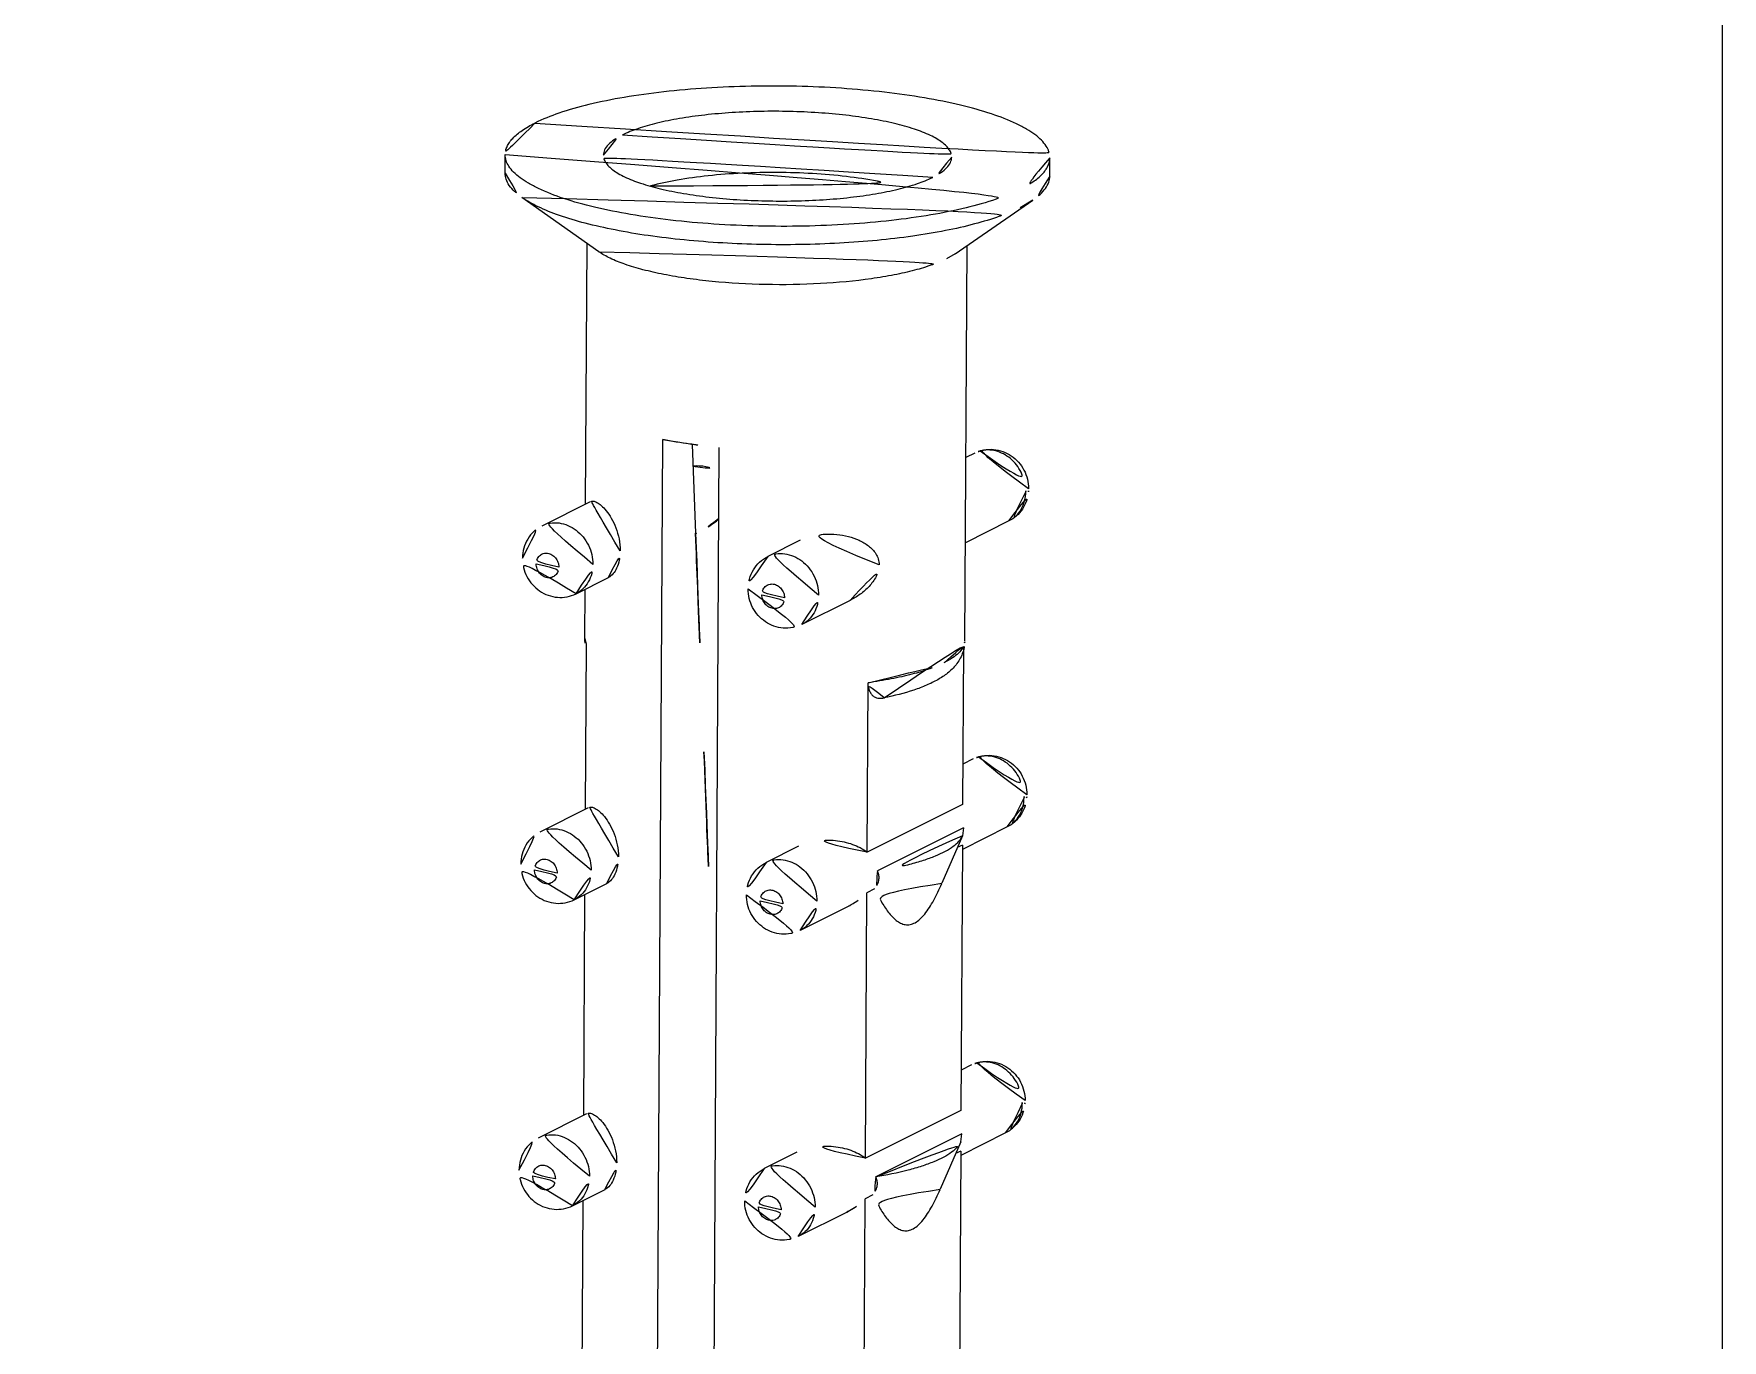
# Model space of a CAD drawing. Extents: x 16296675204 to 16296683393, y -37409618576 to -37409617244.
# Drawn here: x 16296676148.65 to 16296676175.31, y -37409618155.02 to -37409618134.39 of the extents above; entities that cross this region are included whole.
import ezdxf

# ---------------------------------------------------------------- set-up
doc = ezdxf.new("R2010")
doc.units = 0
doc.header["$LTSCALE"] = 10
doc.header["$MEASUREMENT"] = 0
doc.layers.get('0').update_dxf_attribs({"linetype": 'CONTINUOUS'})
doc.layers.add('02___PRT_ALL_AXES', color=7, linetype='CONTINUOUS')

msp = doc.modelspace()

# ---------------------------------------------------------------- linework, layer by layer
at = {"color": 7, "linetype": 'Continuous'}
for p, q in [((16296676158.42058, -37409618170.073677), (16296676158.58511, -37409618140.796539)), ((16296676159.049709, -37409618140.871162), (16296676159.10276, -37409618142.275543)), ((16296676159.311411, -37409618170.195374), (16296676159.47595, -37409618140.918243)), ((16296676157.35322, -37409618143.937149), (16296676157.372721, -37409618144.026352)), ((16296676163.353121, -37409618143.971603), (16296676163.35313, -37409618143.970871)), ((16296676163.330441, -37409618146.926903), (16296676161.97459, -37409618147.604637)), ((16296676163.315729, -37409618147.050346), (16296676162.99054, -37409618147.801727)), ((16296676163.330441, -37409618146.926903), (16296676163.315701, -37409618147.050522)), ((16296676163.314989, -37409618147.197487), (16296676163.23468, -37409618147.237633)), ((16296676161.92864, -37409618147.890457), (16296676161.80826, -37409618147.950638)), ((16296676163.303289, -37409618151.75811), (16296676161.947439, -37409618152.435837)), ((16296676163.28858, -37409618151.881569), (16296676162.96339, -37409618152.632942)), ((16296676163.288549, -37409618151.881737), (16296676163.303289, -37409618151.75811)), ((16296676163.28784, -37409618152.028702), (16296676163.207529, -37409618152.068848)), ((16296676161.901489, -37409618152.72168), (16296676161.781111, -37409618152.781853))]:
    msp.add_line(p, q, dxfattribs=at)
msp.add_lwpolyline([(16296676175.311331, -37409618176.88224), (16296676121.994961, -37409618176.88224), (16296676121.994961, -37409618094.542526), (16296676175.311331, -37409618094.542526)], close=True)
for centre, radius, start, end in [((16296676163.712481, -37409618141.408028), 0.447859, 105.0907784, 116.5407124), ((16296676163.68259, -37409618141.61364), 0.632541, 359.6900716, 3.3253834), ((16296676163.75432, -37409618141.567207), 0.604471, 354.7316924, 359.6765207), ((16296676163.15169, -37409618143.969673), 0.201441, 350.7530369, 359.4483311), ((16296678135.52104, -37409618069.45179), 1977.757652, 182.210250721, 182.346745411), ((16296676163.685329, -37409618146.239227), 0.447859, 105.0907784, 116.5407124), ((16296676163.655439, -37409618146.444847), 0.632541, 359.6900716, 3.3253834), ((16296676163.727171, -37409618146.398422), 0.604471, 354.7316924, 359.6765207), ((16296676163.658171, -37409618151.07045), 0.447859, 105.0907784, 116.5407124), ((16296676163.62829, -37409618151.276047), 0.632541, 359.6900716, 3.3253834), ((16296676163.70002, -37409618151.229637), 0.604471, 354.7316924, 359.6765207)]:
    msp.add_arc(centre, radius, start, end, dxfattribs=at)
for points, knots in [([(16296676157.94628, -37409618135.986038), (16296676158.02416, -37409618135.947113), (16296676158.20364, -37409618135.876404), (16296676158.505671, -37409618135.791924), (16296676158.859631, -37409618135.721291), (16296676159.25584, -37409618135.66658), (16296676159.68355, -37409618135.629448), (16296676160.13096, -37409618135.611), (16296676160.585711, -37409618135.611778), (16296676161.035219, -37409618135.631767), (16296676161.467051, -37409618135.670387), (16296676161.869301, -37409618135.726486), (16296676162.230989, -37409618135.798424), (16296676162.542259, -37409618135.884064), (16296676162.76433, -37409618135.96875), (16296676162.908381, -37409618136.043831), (16296676162.993019, -37409618136.098869), (16296676163.060011, -37409618136.155617), (16296676163.108971, -37409618136.214043), (16296676163.139259, -37409618136.274269), (16296676163.14613, -37409618136.316254), (16296676163.146021, -37409618136.336197)], [0, 0, 0, 0, 0.047875552, 0.105682441, 0.172286466, 0.246166262, 0.32549361, 0.408250515, 0.492298473, 0.575455552, 0.655569983, 0.730594545, 0.798663888, 0.858182694, 0.907945264, 0.92896365, 0.947396828, 0.963346738, 0.977068785, 0.989033275, 1, 1, 1, 1]), ([(16296676157.64613, -37409618136.305199), (16296676157.646299, -37409618136.276802), (16296676157.66218, -37409618136.214897), (16296676157.72488, -37409618136.131691), (16296676157.822149, -37409618136.053337), (16296676157.901581, -37409618136.008377), (16296676157.94628, -37409618135.986038)], [0, 0, 0, 0, 0.186145526, 0.403764732, 0.672393075, 1, 1, 1, 1]), ([(16296676162.845869, -37409618136.655357), (16296676162.767981, -37409618136.69429), (16296676162.588511, -37409618136.765007), (16296676162.28648, -37409618136.849472), (16296676161.93252, -37409618136.920113), (16296676161.53631, -37409618136.974823), (16296676161.108601, -37409618137.011948), (16296676160.66119, -37409618137.030403), (16296676160.20644, -37409618137.029617), (16296676159.756929, -37409618137.009628), (16296676159.3251, -37409618136.971024), (16296676158.92285, -37409618136.914902), (16296676158.561159, -37409618136.842987), (16296676158.249889, -37409618136.757347), (16296676158.027821, -37409618136.672653), (16296676157.88377, -37409618136.597572), (16296676157.799129, -37409618136.542526), (16296676157.73214, -37409618136.485786), (16296676157.68318, -37409618136.427368), (16296676157.652889, -37409618136.367126), (16296676157.646021, -37409618136.325142), (16296676157.64613, -37409618136.305199)], [0, 0, 0, 0, 0.047875552, 0.105682441, 0.172286466, 0.246166262, 0.32549361, 0.408250515, 0.492298473, 0.575455552, 0.655569983, 0.730594545, 0.798663888, 0.858182694, 0.907945264, 0.92896365, 0.947396828, 0.963346738, 0.977068785, 0.989033275, 1, 1, 1, 1]), ([(16296676163.146021, -37409618136.336197), (16296676163.145849, -37409618136.364594), (16296676163.129971, -37409618136.426498), (16296676163.067261, -37409618136.509712), (16296676162.969999, -37409618136.588058), (16296676162.89057, -37409618136.633018), (16296676162.845869, -37409618136.655357)], [0, 0, 0, 0, 0.186145526, 0.403764732, 0.672393075, 1, 1, 1, 1]), ([(16296676158.388371, -37409618136.790894), (16296676158.527929, -37409618136.753441), (16296676158.830851, -37409618136.689636), (16296676159.31444, -37409618136.624237), (16296676159.84234, -37409618136.585037), (16296676160.39278, -37409618136.573792), (16296676160.94314, -37409618136.591026), (16296676161.470791, -37409618136.635979), (16296676161.954, -37409618136.706642), (16296676162.256491, -37409618136.773743), (16296676162.3958, -37409618136.812714)], [0, 0, 0, 0, 0.10723184, 0.229384911, 0.361946773, 0.499860382, 0.637792109, 0.770408355, 0.892646223, 1, 1, 1, 1]), ([(16296676158.58511, -37409618140.796539), (16296676158.72645, -37409618140.824333), (16296676159.022579, -37409618140.872391), (16296676159.320749, -37409618140.904877), (16296676159.47595, -37409618140.918243)], [0, 0, 0, 0, 0.480442195, 1, 1, 1, 1]), ([(16296676164.358789, -37409618141.570633), (16296676164.35907, -37409618141.52002), (16296676164.34688, -37409618141.418182), (16296676164.292521, -37409618141.274643), (16296676164.20542, -37409618141.148178), (16296676164.090651, -37409618141.046638), (16296676163.954611, -37409618140.976883), (16296676163.805559, -37409618140.944366), (16296676163.65353, -37409618140.95237), (16296676163.557159, -37409618140.984962), (16296676163.51236, -37409618141.007347)], [0, 0, 0, 0, 0.125412163, 0.251172451, 0.376846193, 0.502210914, 0.627115299, 0.751613101, 0.875868664, 1, 1, 1, 1]), ([(16296676163.595881, -37409618140.975609), (16296676163.635019, -37409618140.965057), (16296676163.71768, -37409618140.954369), (16296676163.84318, -37409618140.970688), (16296676163.96492, -37409618141.017838), (16296676164.11458, -37409618141.118698), (16296676164.25885, -37409618141.303284), (16296676164.308769, -37409618141.485489), (16296676164.31407, -37409618141.576942)], [0, 0, 0, 0, 0.114836293, 0.232872755, 0.355002748, 0.481207114, 0.740522847, 1, 1, 1, 1]), ([(16296676164.048889, -37409618142.080727), (16296676164.091619, -37409618142.059372), (16296676164.171869, -37409618142.005127), (16296676164.26696, -37409618141.895638), (16296676164.33148, -37409618141.765503), (16296676164.35183, -37409618141.670578), (16296676164.356239, -37409618141.622719)], [0, 0, 0, 0, 0.24938222, 0.499005027, 0.74905058, 1, 1, 1, 1]), ([(16296676164.315121, -37409618141.617058), (16296676164.31485, -37409618141.666267), (16296676164.302879, -37409618141.763268), (16296676164.249519, -37409618141.896988), (16296676164.16411, -37409618142.007553), (16296676164.088909, -37409618142.060707), (16296676164.048889, -37409618142.080719)], [0, 0, 0, 0, 0.26305497, 0.516337838, 0.760764768, 1, 1, 1, 1]), ([(16296676156.3682, -37409618142.665672), (16296676156.3685, -37409618142.613274), (16296676156.382721, -37409618142.508186), (16296676156.444981, -37409618142.362289), (16296676156.544571, -37409618142.239143), (16296676156.63154, -37409618142.178848), (16296676156.678089, -37409618142.155579)], [0, 0, 0, 0, 0.250995241, 0.50113091, 0.750689667, 1, 1, 1, 1]), ([(16296676157.48086, -37409618142.765282), (16296676157.48115, -37409618142.713913), (16296676157.46895, -37409618142.60981), (16296676157.41563, -37409618142.461891), (16296676157.33062, -37409618142.32943), (16296676157.219509, -37409618142.221336), (16296676157.089451, -37409618142.144913), (16296676156.948891, -37409618142.105682), (16296676156.80743, -37409618142.106911), (16296676156.718599, -37409618142.13533), (16296676156.678101, -37409618142.155579)], [0, 0, 0, 0, 0.129451959, 0.261224906, 0.393027892, 0.522644409, 0.648310085, 0.769235401, 0.885888901, 1, 1, 1, 1]), ([(16296676159.10276, -37409618142.275543), (16296676159.11367, -37409618142.563477), (16296676159.157379, -37409618143.715027), (16296676159.201481, -37409618144.86657), (16296676159.23489, -37409618145.730164)], [0, 0, 0, 0, 0.250045396, 1, 1, 1, 1]), ([(16296676157.21463, -37409618143.228951), (16296676157.169821, -37409618143.251343), (16296676157.07346, -37409618143.283943), (16296676156.921419, -37409618143.291924), (16296676156.772341, -37409618143.259407), (16296676156.636299, -37409618143.189636), (16296676156.521521, -37409618143.088081), (16296676156.434441, -37409618142.961617), (16296676156.380091, -37409618142.8181), (16296676156.36792, -37409618142.716278), (16296676156.3682, -37409618142.665672)], [0, 0, 0, 0, 0.124126653, 0.248392657, 0.372910641, 0.497833568, 0.623206885, 0.748876612, 0.874606125, 1, 1, 1, 1]), ([(16296676156.586479, -37409618142.758759), (16296676156.58633, -37409618142.784401), (16296676156.595619, -37409618142.836456), (16296676156.63405, -37409618142.90477), (16296676156.6919, -37409618142.95562), (16296676156.76152, -37409618142.981148), (16296676156.832991, -37409618142.976212), (16296676156.89407, -37409618142.940247), (16296676156.933941, -37409618142.880089), (16296676156.942671, -37409618142.831909), (16296676156.94281, -37409618142.807426)], [0, 0, 0, 0, 0.13221819, 0.266285748, 0.397098632, 0.521213565, 0.638908393, 0.75451196, 0.873786294, 1, 1, 1, 1]), ([(16296676156.94281, -37409618142.807426), (16296676156.942961, -37409618142.781792), (16296676156.933661, -37409618142.729736), (16296676156.895241, -37409618142.661423), (16296676156.837379, -37409618142.610573), (16296676156.767771, -37409618142.585037), (16296676156.696289, -37409618142.589981), (16296676156.63521, -37409618142.625938), (16296676156.59535, -37409618142.686096), (16296676156.586611, -37409618142.734283), (16296676156.586479, -37409618142.758759)], [0, 0, 0, 0, 0.13222119, 0.266287333, 0.39709956, 0.521213518, 0.638907507, 0.754510424, 0.873783701, 1, 1, 1, 1]), ([(16296676157.214621, -37409618143.228943), (16296676157.25465, -37409618143.208931), (16296676157.329849, -37409618143.155769), (16296676157.415251, -37409618143.045197), (16296676157.46862, -37409618142.911491), (16296676157.480591, -37409618142.814484), (16296676157.48086, -37409618142.765282)], [0, 0, 0, 0, 0.239235232, 0.483662162, 0.73694503, 1, 1, 1, 1]), ([(16296676160.24143, -37409618142.642349), (16296676160.19488, -37409618142.665627), (16296676160.10791, -37409618142.725922), (16296676160.00832, -37409618142.84906), (16296676159.94606, -37409618142.994957), (16296676159.931829, -37409618143.100052), (16296676159.93154, -37409618143.152451)], [0, 0, 0, 0, 0.249297278, 0.498857891, 0.749003889, 1, 1, 1, 1]), ([(16296676161.044201, -37409618143.25206), (16296676161.044491, -37409618143.200684), (16296676161.03229, -37409618143.096588), (16296676160.97897, -37409618142.948669), (16296676160.893961, -37409618142.816208), (16296676160.78285, -37409618142.708107), (16296676160.65279, -37409618142.631691), (16296676160.51223, -37409618142.592461), (16296676160.37077, -37409618142.593689), (16296676160.28194, -37409618142.622108), (16296676160.24144, -37409618142.642357)], [0, 0, 0, 0, 0.129451958, 0.261224906, 0.393027891, 0.522644409, 0.648310085, 0.769235401, 0.885888901, 1, 1, 1, 1]), ([(16296676160.506149, -37409618143.294212), (16296676160.50629, -37409618143.26857), (16296676160.497, -37409618143.216507), (16296676160.45858, -37409618143.148193), (16296676160.400721, -37409618143.097351), (16296676160.3311, -37409618143.071823), (16296676160.25963, -37409618143.076759), (16296676160.198549, -37409618143.112717), (16296676160.158689, -37409618143.172867), (16296676160.14995, -37409618143.221046), (16296676160.149811, -37409618143.245537)], [0, 0, 0, 0, 0.132221257, 0.26628734, 0.397099522, 0.521213448, 0.638907473, 0.75451043, 0.873783761, 1, 1, 1, 1]), ([(16296676159.93154, -37409618143.152451), (16296676159.931259, -37409618143.203056), (16296676159.943439, -37409618143.304901), (16296676159.997801, -37409618143.448441), (16296676160.0849, -37409618143.574913), (16296676160.19968, -37409618143.676453), (16296676160.335711, -37409618143.746201), (16296676160.48476, -37409618143.778702), (16296676160.636801, -37409618143.770714), (16296676160.73316, -37409618143.738121), (16296676160.777969, -37409618143.715729)], [0, 0, 0, 0, 0.125412162, 0.251172451, 0.376846193, 0.502210914, 0.627115299, 0.751613101, 0.875868664, 1, 1, 1, 1]), ([(16296676160.149811, -37409618143.245537), (16296676160.14967, -37409618143.271179), (16296676160.15896, -37409618143.323227), (16296676160.19739, -37409618143.391548), (16296676160.255239, -37409618143.442398), (16296676160.32486, -37409618143.467934), (16296676160.39633, -37409618143.46299), (16296676160.457411, -37409618143.427032), (16296676160.49728, -37409618143.366867), (16296676160.50601, -37409618143.318687), (16296676160.506149, -37409618143.294212)], [0, 0, 0, 0, 0.132218383, 0.26628557, 0.397098539, 0.521213399, 0.638908307, 0.754511804, 0.873786469, 1, 1, 1, 1]), ([(16296676160.77796, -37409618143.715721), (16296676160.817989, -37409618143.695709), (16296676160.89319, -37409618143.642548), (16296676160.97859, -37409618143.531982), (16296676161.03196, -37409618143.39827), (16296676161.043921, -37409618143.301262), (16296676161.044201, -37409618143.25206)], [0, 0, 0, 0, 0.239235232, 0.483662162, 0.73694503, 1, 1, 1, 1]), ([(16296676157.35322, -37409618143.937149), (16296676157.353149, -37409618143.949654), (16296676157.354481, -37409618143.999237), (16296676157.362341, -37409618144.048607), (16296676157.371571, -37409618144.084534)], [0, 0, 0, 0, 0.252143014, 1, 1, 1, 1]), ([(16296676162.07972, -37409618144.872864), (16296676162.238079, -37409618144.84034), (16296676162.46468, -37409618144.783737), (16296676162.74478, -37409618144.67955), (16296676162.92452, -37409618144.5924), (16296676163.05809, -37409618144.504189), (16296676163.15242, -37409618144.421387), (16296676163.216551, -37409618144.350113), (16296676163.272221, -37409618144.268806), (16296676163.316719, -37409618144.177673), (16296676163.34602, -37409618144.077263), (16296676163.35293, -37409618144.006752), (16296676163.35313, -37409618143.970871)], [0, 0, 0, 0, 0.288312346, 0.415172977, 0.532420101, 0.643891525, 0.699359369, 0.755882774, 0.814419349, 0.874526973, 0.936014721, 1, 1, 1, 1]), ([(16296676163.025681, -37409618144.319099), (16296676163.070641, -37409618144.296623), (16296676163.15132, -37409618144.251381), (16296676163.252239, -37409618144.173561), (16296676163.32144, -37409618144.09198), (16296676163.34581, -37409618144.030983), (16296676163.35051, -37409618144.002037)], [0, 0, 0, 0, 0.321918083, 0.590635956, 0.812163078, 1, 1, 1, 1]), ([(16296676161.8269, -37409618144.634827), (16296676161.9492, -37409618144.617699), (16296676162.18119, -37409618144.579727), (16296676162.50593, -37409618144.50737), (16296676162.785139, -37409618144.423782), (16296676162.952129, -37409618144.355873), (16296676163.025681, -37409618144.319099)], [0, 0, 0, 0, 0.297801306, 0.56655152, 0.801708571, 1, 1, 1, 1]), ([(16296676162.079691, -37409618144.872879), (16296676162.05312, -37409618144.878349), (16296676162.012091, -37409618144.882507), (16296676161.95834, -37409618144.872864), (16296676161.91922, -37409618144.855568), (16296676161.882759, -37409618144.825012), (16296676161.8519, -37409618144.777893), (16296676161.83091, -37409618144.712547), (16296676161.82674, -37409618144.662338), (16296676161.8269, -37409618144.634827)], [0, 0, 0, 0, 0.1974708, 0.29464256, 0.394971035, 0.505331411, 0.636214856, 0.799643005, 1, 1, 1, 1]), ([(16296676164.331631, -37409618146.40184), (16296676164.331921, -37409618146.351227), (16296676164.319731, -37409618146.24939), (16296676164.265369, -37409618146.105858), (16296676164.17827, -37409618145.979393), (16296676164.063499, -37409618145.877853), (16296676163.92746, -37409618145.808098), (16296676163.77841, -37409618145.775589), (16296676163.626381, -37409618145.783577), (16296676163.53001, -37409618145.81617), (16296676163.48521, -37409618145.83857)], [0, 0, 0, 0, 0.125412163, 0.251172451, 0.376846193, 0.502210914, 0.627115299, 0.751613101, 0.875868664, 1, 1, 1, 1]), ([(16296676163.568729, -37409618145.806824), (16296676163.60787, -37409618145.796272), (16296676163.690531, -37409618145.785583), (16296676163.816031, -37409618145.801903), (16296676163.937771, -37409618145.849037), (16296676164.087429, -37409618145.949913), (16296676164.231701, -37409618146.134483), (16296676164.28162, -37409618146.316704), (16296676164.286921, -37409618146.408157)], [0, 0, 0, 0, 0.114836293, 0.232872755, 0.355002748, 0.481207114, 0.740522847, 1, 1, 1, 1]), ([(16296676164.02174, -37409618146.911942), (16296676164.064461, -37409618146.890587), (16296676164.14472, -37409618146.836327), (16296676164.239811, -37409618146.726852), (16296676164.304331, -37409618146.59671), (16296676164.32468, -37409618146.501793), (16296676164.32909, -37409618146.453934)], [0, 0, 0, 0, 0.24938222, 0.499005027, 0.74905058, 1, 1, 1, 1]), ([(16296676164.28797, -37409618146.448273), (16296676164.287701, -37409618146.497467), (16296676164.27573, -37409618146.594482), (16296676164.222361, -37409618146.728203), (16296676164.136959, -37409618146.83876), (16296676164.06176, -37409618146.891922), (16296676164.02174, -37409618146.911926)], [0, 0, 0, 0, 0.26305497, 0.516337838, 0.760764768, 1, 1, 1, 1]), ([(16296676156.341049, -37409618147.496887), (16296676156.341339, -37409618147.444489), (16296676156.35557, -37409618147.339394), (16296676156.41783, -37409618147.193497), (16296676156.51742, -37409618147.070351), (16296676156.604389, -37409618147.010063), (16296676156.65094, -37409618146.986794)], [0, 0, 0, 0, 0.250995241, 0.50113091, 0.750689667, 1, 1, 1, 1]), ([(16296676157.453711, -37409618147.596489), (16296676157.454, -37409618147.545113), (16296676157.441799, -37409618147.441017), (16296676157.388479, -37409618147.293098), (16296676157.303471, -37409618147.160637), (16296676157.19236, -37409618147.052544), (16296676157.0623, -37409618146.976128), (16296676156.92174, -37409618146.936897), (16296676156.780279, -37409618146.938118), (16296676156.69145, -37409618146.966537), (16296676156.650949, -37409618146.986794)], [0, 0, 0, 0, 0.129451959, 0.261224906, 0.393027892, 0.522644409, 0.648310085, 0.769235401, 0.885888901, 1, 1, 1, 1]), ([(16296676163.315639, -37409618147.050522), (16296676163.30241, -37409618147.08107), (16296676163.25959, -37409618147.142868), (16296676163.166229, -37409618147.223572), (16296676163.040001, -37409618147.300629), (16296676162.88192, -37409618147.373444), (16296676162.69347, -37409618147.441322), (16296676162.39003, -37409618147.528236), (16296676162.14566, -37409618147.576767), (16296676161.97459, -37409618147.604637)], [0, 0, 0, 0, 0.067093248, 0.148631885, 0.247367668, 0.364164632, 0.498855896, 0.650665362, 1, 1, 1, 1]), ([(16296676157.187481, -37409618148.060158), (16296676157.14267, -37409618148.082558), (16296676157.046301, -37409618148.11515), (16296676156.89426, -37409618148.123138), (16296676156.74519, -37409618148.090622), (16296676156.60914, -37409618148.020851), (16296676156.49437, -37409618147.919289), (16296676156.40729, -37409618147.792824), (16296676156.35294, -37409618147.649307), (16296676156.340759, -37409618147.547493), (16296676156.341049, -37409618147.496887)], [0, 0, 0, 0, 0.124126653, 0.248392657, 0.372910641, 0.497833568, 0.623206885, 0.748876612, 0.874606125, 1, 1, 1, 1]), ([(16296676156.55932, -37409618147.589973), (16296676156.559179, -37409618147.615608), (16296676156.56847, -37409618147.667664), (16296676156.606899, -37409618147.735977), (16296676156.664749, -37409618147.786827), (16296676156.734369, -37409618147.812363), (16296676156.80584, -37409618147.807419), (16296676156.86692, -37409618147.771461), (16296676156.90678, -37409618147.711304), (16296676156.91552, -37409618147.663116), (16296676156.915661, -37409618147.638641)], [0, 0, 0, 0, 0.132221131, 0.266287173, 0.397099323, 0.521213199, 0.638907094, 0.754510036, 0.873782984, 1, 1, 1, 1]), ([(16296676156.915661, -37409618147.638641), (16296676156.9158, -37409618147.612999), (16296676156.906509, -37409618147.560944), (16296676156.86809, -37409618147.49263), (16296676156.81023, -37409618147.44178), (16296676156.74061, -37409618147.416252), (16296676156.66914, -37409618147.421188), (16296676156.608061, -37409618147.457153), (16296676156.568199, -37409618147.517311), (16296676156.55946, -37409618147.565491), (16296676156.55932, -37409618147.589973)], [0, 0, 0, 0, 0.13222119, 0.266287333, 0.39709956, 0.521213518, 0.638907507, 0.754510424, 0.873783701, 1, 1, 1, 1]), ([(16296676160.214279, -37409618147.473557), (16296676160.16773, -37409618147.496834), (16296676160.080759, -37409618147.557129), (16296676159.981171, -37409618147.680267), (16296676159.918909, -37409618147.826172), (16296676159.90468, -37409618147.931259), (16296676159.90439, -37409618147.983673)], [0, 0, 0, 0, 0.249297278, 0.498857891, 0.749003889, 1, 1, 1, 1]), ([(16296676161.01705, -37409618148.083267), (16296676161.01734, -37409618148.031891), (16296676161.00514, -37409618147.927803), (16296676160.95182, -37409618147.779877), (16296676160.86681, -37409618147.647423), (16296676160.755699, -37409618147.539322), (16296676160.625641, -37409618147.462898), (16296676160.485081, -37409618147.423683), (16296676160.34362, -37409618147.424896), (16296676160.254789, -37409618147.453323), (16296676160.214279, -37409618147.473572)], [0, 0, 0, 0, 0.129451958, 0.261224906, 0.393027891, 0.522644409, 0.648310085, 0.769235401, 0.885888901, 1, 1, 1, 1]), ([(16296676161.97459, -37409618147.604637), (16296676161.983789, -37409618147.624123), (16296676161.998529, -37409618147.667183), (16296676162.00131, -37409618147.740051), (16296676161.978081, -37409618147.818268), (16296676161.947189, -37409618147.866783), (16296676161.92864, -37409618147.890457)], [0, 0, 0, 0, 0.211627653, 0.441487896, 0.704516923, 1, 1, 1, 1]), ([(16296676157.187469, -37409618148.06015), (16296676157.227501, -37409618148.040138), (16296676157.3027, -37409618147.986977), (16296676157.3881, -37409618147.876419), (16296676157.441469, -37409618147.742699), (16296676157.45343, -37409618147.645699), (16296676157.453711, -37409618147.596489)], [0, 0, 0, 0, 0.239235232, 0.483662162, 0.73694503, 1, 1, 1, 1]), ([(16296676162.9884, -37409618147.806686), (16296676162.949881, -37409618147.895767), (16296676162.889509, -37409618148.024597), (16296676162.79682, -37409618148.18306), (16296676162.72554, -37409618148.284073), (16296676162.650829, -37409618148.366112), (16296676162.572861, -37409618148.424919), (16296676162.492081, -37409618148.456497), (16296676162.41176, -37409618148.457741), (16296676162.33675, -37409618148.43248), (16296676162.26774, -37409618148.38739), (16296676162.20336, -37409618148.327301), (16296676162.12034, -37409618148.228554), (16296676162.02636, -37409618148.082458), (16296676161.9608, -37409618147.956688), (16296676161.92864, -37409618147.890457)], [0, 0, 0, 0, 0.173087809, 0.253248541, 0.327149648, 0.39319113, 0.450410232, 0.499910326, 0.545212741, 0.590633428, 0.638989322, 0.691185098, 0.747191114, 0.868708797, 1, 1, 1, 1]), ([(16296676159.90439, -37409618147.983673), (16296676159.9041, -37409618148.034271), (16296676159.91629, -37409618148.136124), (16296676159.97065, -37409618148.279648), (16296676160.057751, -37409618148.406113), (16296676160.172529, -37409618148.50766), (16296676160.308559, -37409618148.577408), (16296676160.457609, -37409618148.609917), (16296676160.60964, -37409618148.601929), (16296676160.706011, -37409618148.569344), (16296676160.75082, -37409618148.546944)], [0, 0, 0, 0, 0.125412163, 0.251172451, 0.376846193, 0.502210914, 0.627115299, 0.751613101, 0.875868664, 1, 1, 1, 1]), ([(16296676160.12266, -37409618148.076736), (16296676160.12252, -37409618148.102386), (16296676160.131809, -37409618148.154442), (16296676160.17024, -37409618148.222763), (16296676160.22809, -37409618148.273613), (16296676160.29771, -37409618148.299141), (16296676160.369181, -37409618148.294197), (16296676160.43026, -37409618148.25824), (16296676160.470119, -37409618148.198082), (16296676160.478861, -37409618148.149902), (16296676160.479, -37409618148.12542)], [0, 0, 0, 0, 0.13222205, 0.266287787, 0.397099981, 0.521213768, 0.638907688, 0.75451057, 0.873783815, 1, 1, 1, 1]), ([(16296676160.479, -37409618148.12542), (16296676160.479139, -37409618148.099777), (16296676160.469851, -37409618148.047722), (16296676160.431431, -37409618147.979408), (16296676160.373569, -37409618147.928558), (16296676160.303949, -37409618147.90303), (16296676160.232479, -37409618147.907967), (16296676160.1714, -37409618147.943916), (16296676160.13154, -37409618148.004089), (16296676160.122801, -37409618148.052269), (16296676160.12266, -37409618148.076736)], [0, 0, 0, 0, 0.132221257, 0.26628734, 0.397099522, 0.521213448, 0.638907473, 0.75451043, 0.873783761, 1, 1, 1, 1]), ([(16296676160.750811, -37409618148.546928), (16296676160.79084, -37409618148.526917), (16296676160.866039, -37409618148.473747), (16296676160.951441, -37409618148.363197), (16296676161.00481, -37409618148.229477), (16296676161.016769, -37409618148.132477), (16296676161.01705, -37409618148.083267)], [0, 0, 0, 0, 0.239235232, 0.483662162, 0.73694503, 1, 1, 1, 1]), ([(16296676164.30448, -37409618151.233047), (16296676164.30477, -37409618151.182442), (16296676164.29258, -37409618151.080597), (16296676164.23822, -37409618150.937073), (16296676164.151119, -37409618150.8106), (16296676164.036341, -37409618150.709053), (16296676163.900311, -37409618150.639313), (16296676163.751261, -37409618150.606796), (16296676163.59923, -37409618150.614777), (16296676163.502859, -37409618150.647377), (16296676163.45805, -37409618150.669777)], [0, 0, 0, 0, 0.125412163, 0.251172451, 0.376846193, 0.502210914, 0.627115299, 0.751613101, 0.875868664, 1, 1, 1, 1]), ([(16296676163.541571, -37409618150.638031), (16296676163.580721, -37409618150.62748), (16296676163.66337, -37409618150.616791), (16296676163.788879, -37409618150.63311), (16296676163.91062, -37409618150.68026), (16296676164.06027, -37409618150.78112), (16296676164.20455, -37409618150.965698), (16296676164.254471, -37409618151.147911), (16296676164.259769, -37409618151.239357)], [0, 0, 0, 0, 0.114836293, 0.232872755, 0.355002748, 0.481207114, 0.740522847, 1, 1, 1, 1]), ([(16296676163.994591, -37409618151.743149), (16296676164.03731, -37409618151.721786), (16296676164.117571, -37409618151.667542), (16296676164.21266, -37409618151.55806), (16296676164.27718, -37409618151.427933), (16296676164.297529, -37409618151.333), (16296676164.301941, -37409618151.285133)], [0, 0, 0, 0, 0.24938222, 0.499005027, 0.74905058, 1, 1, 1, 1]), ([(16296676164.26082, -37409618151.27948), (16296676164.26055, -37409618151.32869), (16296676164.248581, -37409618151.42569), (16296676164.19521, -37409618151.55941), (16296676164.10981, -37409618151.669968), (16296676164.034611, -37409618151.723129), (16296676163.994591, -37409618151.743141)], [0, 0, 0, 0, 0.26305497, 0.516337838, 0.760764768, 1, 1, 1, 1]), ([(16296676156.3139, -37409618152.328087), (16296676156.31419, -37409618152.275703), (16296676156.328421, -37409618152.170601), (16296676156.39068, -37409618152.024712), (16296676156.490259, -37409618151.901573), (16296676156.57723, -37409618151.84127), (16296676156.623791, -37409618151.817993)], [0, 0, 0, 0, 0.250995241, 0.50113091, 0.750689667, 1, 1, 1, 1]), ([(16296676157.426559, -37409618152.427696), (16296676157.426849, -37409618152.376328), (16296676157.41465, -37409618152.272232), (16296676157.36133, -37409618152.124313), (16296676157.27632, -37409618151.991852), (16296676157.165211, -37409618151.883759), (16296676157.035151, -37409618151.807327), (16296676156.89459, -37409618151.768097), (16296676156.75313, -37409618151.769333), (16296676156.664301, -37409618151.797752), (16296676156.623791, -37409618151.818001)], [0, 0, 0, 0, 0.129451959, 0.261224906, 0.393027892, 0.522644409, 0.648310085, 0.769235401, 0.885888901, 1, 1, 1, 1]), ([(16296676161.947439, -37409618152.435837), (16296676162.118509, -37409618152.40799), (16296676162.362881, -37409618152.359451), (16296676162.666321, -37409618152.27253), (16296676162.854771, -37409618152.204643), (16296676163.01285, -37409618152.131844), (16296676163.13908, -37409618152.054787), (16296676163.232441, -37409618151.974083), (16296676163.275261, -37409618151.912277), (16296676163.288481, -37409618151.881729)], [0, 0, 0, 0, 0.349334638, 0.501144104, 0.635835368, 0.752632332, 0.851368115, 0.932906752, 1, 1, 1, 1]), ([(16296676157.16033, -37409618152.891373), (16296676157.11552, -37409618152.913757), (16296676157.01915, -37409618152.946358), (16296676156.867109, -37409618152.954353), (16296676156.71804, -37409618152.921829), (16296676156.581989, -37409618152.852058), (16296676156.46722, -37409618152.750504), (16296676156.38014, -37409618152.624031), (16296676156.32579, -37409618152.480522), (16296676156.31361, -37409618152.3787), (16296676156.3139, -37409618152.328087)], [0, 0, 0, 0, 0.124126653, 0.248392657, 0.372910641, 0.497833568, 0.623206885, 0.748876612, 0.874606125, 1, 1, 1, 1]), ([(16296676156.532169, -37409618152.421181), (16296676156.53203, -37409618152.446823), (16296676156.541321, -37409618152.498878), (16296676156.57975, -37409618152.567192), (16296676156.6376, -37409618152.618027), (16296676156.70722, -37409618152.64357), (16296676156.77869, -37409618152.638634), (16296676156.839769, -37409618152.602676), (16296676156.879629, -37409618152.542511), (16296676156.888371, -37409618152.494331), (16296676156.88851, -37409618152.469856)], [0, 0, 0, 0, 0.13222119, 0.266287333, 0.39709956, 0.521213518, 0.638907507, 0.754510424, 0.873783701, 1, 1, 1, 1]), ([(16296676156.88851, -37409618152.469856), (16296676156.888651, -37409618152.444206), (16296676156.87936, -37409618152.392151), (16296676156.840931, -37409618152.323837), (16296676156.783079, -37409618152.272987), (16296676156.713461, -37409618152.247459), (16296676156.641991, -37409618152.252403), (16296676156.58091, -37409618152.288361), (16296676156.54105, -37409618152.348518), (16296676156.53231, -37409618152.396698), (16296676156.532169, -37409618152.421181)], [0, 0, 0, 0, 0.13222119, 0.266287333, 0.39709956, 0.521213518, 0.638907507, 0.754510424, 0.873783701, 1, 1, 1, 1]), ([(16296676160.18713, -37409618152.304771), (16296676160.140579, -37409618152.328049), (16296676160.05361, -37409618152.388344), (16296676159.95402, -37409618152.511482), (16296676159.89176, -37409618152.657379), (16296676159.877529, -37409618152.762466), (16296676159.877239, -37409618152.814873)], [0, 0, 0, 0, 0.249297278, 0.498857891, 0.749003889, 1, 1, 1, 1]), ([(16296676160.989901, -37409618152.914467), (16296676160.990191, -37409618152.863113), (16296676160.977989, -37409618152.75901), (16296676160.924669, -37409618152.611076), (16296676160.839661, -37409618152.47863), (16296676160.72855, -37409618152.370537), (16296676160.59849, -37409618152.294113), (16296676160.45793, -37409618152.254883), (16296676160.31646, -37409618152.256111), (16296676160.22764, -37409618152.284531), (16296676160.18713, -37409618152.304779)], [0, 0, 0, 0, 0.129451958, 0.261224906, 0.393027891, 0.522644409, 0.648310085, 0.769235401, 0.885888901, 1, 1, 1, 1]), ([(16296676157.16032, -37409618152.891373), (16296676157.20035, -37409618152.871353), (16296676157.275551, -37409618152.818192), (16296676157.36095, -37409618152.707626), (16296676157.41432, -37409618152.573914), (16296676157.426279, -37409618152.476913), (16296676157.426559, -37409618152.427696)], [0, 0, 0, 0, 0.239235232, 0.483662162, 0.73694503, 1, 1, 1, 1]), ([(16296676161.947439, -37409618152.435837), (16296676161.956631, -37409618152.455307), (16296676161.971359, -37409618152.49836), (16296676161.97418, -37409618152.571243), (16296676161.95093, -37409618152.649483), (16296676161.920031, -37409618152.69799), (16296676161.901489, -37409618152.72168)], [0, 0, 0, 0, 0.211465199, 0.441327156, 0.704593952, 1, 1, 1, 1]), ([(16296676162.96125, -37409618152.637909), (16296676162.922729, -37409618152.72699), (16296676162.86236, -37409618152.85582), (16296676162.76967, -37409618153.014267), (16296676162.698389, -37409618153.115273), (16296676162.62368, -37409618153.197319), (16296676162.54571, -37409618153.256126), (16296676162.46493, -37409618153.28772), (16296676162.384609, -37409618153.288963), (16296676162.309601, -37409618153.263687), (16296676162.240589, -37409618153.218613), (16296676162.17621, -37409618153.158508), (16296676162.093189, -37409618153.059753), (16296676161.99921, -37409618152.913673), (16296676161.933649, -37409618152.787903), (16296676161.901489, -37409618152.72168)], [0, 0, 0, 0, 0.173087809, 0.253248541, 0.327149648, 0.39319113, 0.450410232, 0.499910326, 0.545212741, 0.590633428, 0.638989322, 0.691185098, 0.747191114, 0.868708797, 1, 1, 1, 1]), ([(16296676159.877239, -37409618152.814873), (16296676159.876949, -37409618152.865479), (16296676159.889139, -37409618152.967323), (16296676159.943501, -37409618153.110863), (16296676160.0306, -37409618153.23732), (16296676160.14537, -37409618153.338867), (16296676160.28141, -37409618153.408623), (16296676160.43046, -37409618153.441116), (16296676160.582491, -37409618153.433144), (16296676160.67886, -37409618153.400543), (16296676160.723669, -37409618153.378151)], [0, 0, 0, 0, 0.125412162, 0.251172451, 0.376846193, 0.502210914, 0.627115299, 0.751613101, 0.875868664, 1, 1, 1, 1]), ([(16296676160.09551, -37409618152.907951), (16296676160.095369, -37409618152.933601), (16296676160.10466, -37409618152.985657), (16296676160.143089, -37409618153.05397), (16296676160.200939, -37409618153.104813), (16296676160.270559, -37409618153.130348), (16296676160.34203, -37409618153.125412), (16296676160.403111, -37409618153.089447), (16296676160.44297, -37409618153.029289), (16296676160.45171, -37409618152.98111), (16296676160.451851, -37409618152.956627)], [0, 0, 0, 0, 0.132221257, 0.26628734, 0.397099522, 0.521213448, 0.638907473, 0.75451043, 0.873783761, 1, 1, 1, 1]), ([(16296676160.451851, -37409618152.956627), (16296676160.45199, -37409618152.930992), (16296676160.442699, -37409618152.878929), (16296676160.40427, -37409618152.810623), (16296676160.34642, -37409618152.759773), (16296676160.2768, -37409618152.734238), (16296676160.20533, -37409618152.739182), (16296676160.144251, -37409618152.775139), (16296676160.104389, -37409618152.835297), (16296676160.09565, -37409618152.883476), (16296676160.09551, -37409618152.907951)], [0, 0, 0, 0, 0.132221257, 0.26628734, 0.397099522, 0.521213448, 0.638907473, 0.75451043, 0.873783761, 1, 1, 1, 1]), ([(16296676160.72366, -37409618153.378143), (16296676160.763691, -37409618153.358124), (16296676160.838881, -37409618153.304962), (16296676160.92429, -37409618153.194397), (16296676160.977659, -37409618153.060692), (16296676160.98962, -37409618152.963676), (16296676160.989901, -37409618152.914467)], [0, 0, 0, 0, 0.239235232, 0.483662162, 0.73694503, 1, 1, 1, 1])]:
    msp.add_open_spline(points, degree=3, knots=knots, dxfattribs=at)
at = {"layer": '02___PRT_ALL_AXES', "color": 7, "linetype": 'Continuous'}
for p, q in [((16296676156.094509, -37409618136.586411), (16296676156.09614, -37409618136.296532)), ((16296676164.69438, -37409618136.634743), (16296676164.696011, -37409618136.344856)), ((16296676157.57346, -37409618137.828781), (16296676156.35881, -37409618136.971733)), ((16296676163.201559, -37409618137.860413), (16296676164.42577, -37409618137.017067)), ((16296676164.42577, -37409618137.017067), (16296676164.225031, -37409618137.133858)), ((16296676157.36517, -37409618141.812134), (16296676157.38829, -37409618137.698128)), ((16296676163.35313, -37409618143.970871), (16296676163.388189, -37409618137.73185)), ((16296676163.201559, -37409618137.860413), (16296676163.06152, -37409618137.941887)), ((16296676163.51236, -37409618141.007347), (16296676163.369381, -37409618141.078827)), ((16296676156.678089, -37409618142.155579), (16296676157.440861, -37409618141.7743)), ((16296676159.103149, -37409618142.284958), (16296676159.1236, -37409618142.274727)), ((16296676164.048889, -37409618142.080727), (16296676163.36182, -37409618142.424156)), ((16296676160.75408, -37409618142.386101), (16296676160.24143, -37409618142.642349)), ((16296676157.21463, -37409618143.228951), (16296676157.72743, -37409618142.972633)), ((16296676157.35322, -37409618143.937149), (16296676157.357599, -37409618143.157478)), ((16296676161.54072, -37409618143.334457), (16296676160.777969, -37409618143.715729)), ((16296676157.372721, -37409618144.026352), (16296676157.35807, -37409618146.633324)), ((16296676163.332479, -37409618144.085007), (16296676163.31859, -37409618146.556557)), ((16296676161.811871, -37409618147.309708), (16296676161.8269, -37409618144.634827)), ((16296676163.48521, -37409618145.83857), (16296676163.32217, -37409618145.920059)), ((16296676163.31859, -37409618146.556557), (16296676161.811871, -37409618147.309708)), ((16296676156.65094, -37409618146.986794), (16296676157.413719, -37409618146.605507)), ((16296676164.02174, -37409618146.911942), (16296676163.31461, -37409618147.265404)), ((16296676160.726839, -37409618147.217346), (16296676160.214279, -37409618147.473557)), ((16296676163.314989, -37409618147.197487), (16296676163.291439, -37409618151.387772)), ((16296676157.187481, -37409618148.060158), (16296676157.700171, -37409618147.803886)), ((16296676157.35051, -37409618147.978668), (16296676157.330919, -37409618151.464531)), ((16296676161.51359, -37409618148.165657), (16296676160.75082, -37409618148.546944)), ((16296676161.78471, -37409618152.140907), (16296676161.80826, -37409618147.950638)), ((16296676163.45805, -37409618150.669777), (16296676163.295019, -37409618150.751266)), ((16296676156.623791, -37409618151.817993), (16296676157.38657, -37409618151.436707)), ((16296676163.291439, -37409618151.387772), (16296676161.78471, -37409618152.140907)), ((16296676163.994591, -37409618151.743149), (16296676163.28746, -37409618152.096619)), ((16296676160.69969, -37409618152.048569), (16296676160.18713, -37409618152.304771)), ((16296676163.28784, -37409618152.028702), (16296676163.26429, -37409618156.218979)), ((16296676157.16033, -37409618152.891373), (16296676157.673019, -37409618152.635094)), ((16296676157.32336, -37409618152.809883), (16296676157.30377, -37409618156.295738)), ((16296676161.757561, -37409618156.97213), (16296676161.781111, -37409618152.781853)), ((16296676161.486441, -37409618152.996872), (16296676160.723669, -37409618153.378151))]:
    msp.add_line(p, q, dxfattribs=at)
for points, knots in [([(16296676156.565491, -37409618135.797417), (16296676156.687269, -37409618135.736542), (16296676156.967899, -37409618135.625969), (16296676157.44017, -37409618135.493889), (16296676157.993641, -37409618135.383438), (16296676158.613159, -37409618135.29789), (16296676159.28194, -37409618135.239838), (16296676159.981529, -37409618135.210983), (16296676160.6926, -37409618135.212196), (16296676161.39546, -37409618135.243462), (16296676162.07069, -37409618135.303848), (16296676162.699659, -37409618135.391579), (16296676163.265209, -37409618135.504044), (16296676163.751921, -37409618135.637947), (16296676164.099159, -37409618135.770393), (16296676164.324409, -37409618135.887779), (16296676164.456751, -37409618135.973831), (16296676164.561501, -37409618136.062569), (16296676164.63805, -37409618136.153923), (16296676164.68541, -37409618136.248093), (16296676164.696159, -37409618136.313751), (16296676164.69598, -37409618136.344933)], [0, 0, 0, 0, 0.047875552, 0.105682441, 0.172286466, 0.246166262, 0.32549361, 0.408250515, 0.492298473, 0.575455552, 0.655569983, 0.730594545, 0.798663888, 0.858182694, 0.907945264, 0.92896365, 0.947396828, 0.963346738, 0.977068785, 0.989033275, 1, 1, 1, 1]), ([(16296676156.565491, -37409618135.797417), (16296676156.49559, -37409618135.832352), (16296676156.37151, -37409618135.902603), (16296676156.238279, -37409618136.009743), (16296676156.16371, -37409618136.099289), (16296676156.125299, -37409618136.164047), (16296676156.10177, -37409618136.229858), (16296676156.096291, -37409618136.274643), (16296676156.096161, -37409618136.296463)], [0, 0, 0, 0, 0.327021374, 0.595169581, 0.709531086, 0.81308833, 0.908677352, 1, 1, 1, 1]), ([(16296676156.096161, -37409618136.296463), (16296676156.095989, -37409618136.327652), (16296676156.106741, -37409618136.393303), (16296676156.1541, -37409618136.487488), (16296676156.23065, -37409618136.578827), (16296676156.3354, -37409618136.667557), (16296676156.467739, -37409618136.753616), (16296676156.692989, -37409618136.871017), (16296676157.04023, -37409618137.003448), (16296676157.526939, -37409618137.137367), (16296676158.092489, -37409618137.249817), (16296676158.721451, -37409618137.337547), (16296676159.39669, -37409618137.397926), (16296676160.09955, -37409618137.429192), (16296676160.810619, -37409618137.430412), (16296676161.510201, -37409618137.401573), (16296676162.178989, -37409618137.343513), (16296676162.79851, -37409618137.257957), (16296676163.351971, -37409618137.147507), (16296676163.824249, -37409618137.015427), (16296676164.104879, -37409618136.904861), (16296676164.22666, -37409618136.843987)], [0, 0, 0, 0, 0.010966725, 0.022931215, 0.036653262, 0.052603172, 0.07103635, 0.092054736, 0.141817306, 0.201336112, 0.269405455, 0.344430017, 0.424544448, 0.507701527, 0.591749485, 0.67450639, 0.753833738, 0.827713534, 0.894317559, 0.952124448, 1, 1, 1, 1]), ([(16296676164.69598, -37409618136.344933), (16296676164.69586, -37409618136.36676), (16296676164.69038, -37409618136.411537), (16296676164.666849, -37409618136.477341), (16296676164.628441, -37409618136.542107), (16296676164.553869, -37409618136.631653), (16296676164.420641, -37409618136.7388), (16296676164.29656, -37409618136.809052), (16296676164.22666, -37409618136.843987)], [0, 0, 0, 0, 0.091322648, 0.186911669, 0.290468914, 0.404830419, 0.672978626, 1, 1, 1, 1]), ([(16296676156.09454, -37409618136.586411), (16296676156.094351, -37409618136.619507), (16296676156.106621, -37409618136.68956), (16296676156.16012, -37409618136.789322), (16296676156.24609, -37409618136.885727), (16296676156.318291, -37409618136.943138), (16296676156.35882, -37409618136.971733)], [0, 0, 0, 0, 0.205031678, 0.430850317, 0.69280398, 1, 1, 1, 1]), ([(16296676164.694361, -37409618136.634743), (16296676164.69417, -37409618136.667831), (16296676164.68112, -37409618136.737717), (16296676164.62652, -37409618136.836868), (16296676164.53948, -37409618136.932327), (16296676164.4666, -37409618136.988907), (16296676164.42573, -37409618137.017059)], [0, 0, 0, 0, 0.204978501, 0.430720612, 0.692642825, 1, 1, 1, 1]), ([(16296676156.35882, -37409618136.971733), (16296676156.43939, -37409618137.028572), (16296676156.63265, -37409618137.135063), (16296676156.96909, -37409618137.268356), (16296676157.37602, -37409618137.388893), (16296676157.84531, -37409618137.493896), (16296676158.36758, -37409618137.581108), (16296676159.136339, -37409618137.67289), (16296676160.144621, -37409618137.729759), (16296676161.16223, -37409618137.713707), (16296676161.95944, -37409618137.654533), (16296676162.51725, -37409618137.589317), (16296676163.03083, -37409618137.504204), (16296676163.489771, -37409618137.401093), (16296676163.88459, -37409618137.282242), (16296676164.120871, -37409618137.185928), (16296676164.225031, -37409618137.133858)], [0, 0, 0, 0, 0.036764204, 0.081807141, 0.134746461, 0.194816824, 0.260995282, 0.332068642, 0.483379437, 0.637104275, 0.71113424, 0.781344975, 0.846409165, 0.905141493, 0.956584097, 1, 1, 1, 1]), ([(16296676157.57346, -37409618137.828781), (16296676157.629669, -37409618137.868446), (16296676157.764521, -37409618137.942719), (16296676157.999229, -37409618138.035744), (16296676158.28314, -37409618138.119827), (16296676158.61055, -37409618138.193077), (16296676158.97493, -37409618138.253929), (16296676159.511259, -37409618138.31797), (16296676160.21476, -37409618138.357674), (16296676161.055969, -37409618138.344254), (16296676161.73337, -37409618138.282227), (16296676162.22835, -37409618138.200287), (16296676162.54855, -37409618138.128342), (16296676162.823999, -37409618138.045418), (16296676162.98885, -37409618137.978218), (16296676163.06152, -37409618137.941887)], [0, 0, 0, 0, 0.036767516, 0.081810204, 0.134749936, 0.194824445, 0.26100481, 0.332079068, 0.483395652, 0.637125736, 0.781337576, 0.846404173, 0.905137307, 0.956585436, 1, 1, 1, 1]), ([(16296676159.060671, -37409618141.214211), (16296676159.12896, -37409618141.209908), (16296676159.273371, -37409618141.21563), (16296676159.41242, -37409618141.265572), (16296676159.475189, -37409618141.306396)], [0, 0, 0, 0, 0.477501713, 1, 1, 1, 1]), ([(16296676157.91094, -37409618142.550301), (16296676157.911289, -37409618142.488197), (16296676157.89867, -37409618142.36425), (16296676157.848499, -37409618142.190811), (16296676157.777611, -37409618142.041), (16296676157.69845, -37409618141.923462), (16296676157.62126, -37409618141.840134), (16296676157.5592, -37409618141.793617), (16296676157.51486, -37409618141.773514), (16296676157.48711, -37409618141.766617), (16296676157.462061, -37409618141.766457), (16296676157.44702, -37409618141.771156), (16296676157.440439, -37409618141.774513)], [0, 0, 0, 0, 0.18893117, 0.376116234, 0.546808373, 0.691114058, 0.805486661, 0.89118125, 0.924681345, 0.95303398, 0.977535423, 1, 1, 1, 1]), ([(16296676159.47164, -37409618142.043602), (16296676159.44462, -37409618142.069557), (16296676159.337601, -37409618142.159843), (16296676159.215031, -37409618142.229286), (16296676159.123529, -37409618142.27478)], [0, 0, 0, 0, 0.268314686, 1, 1, 1, 1]), ([(16296676161.999741, -37409618142.774422), (16296676161.99991, -37409618142.742722), (16296676161.99107, -37409618142.68055), (16296676161.952641, -37409618142.597366), (16296676161.89785, -37409618142.528351), (16296676161.811029, -37409618142.452049), (16296676161.683041, -37409618142.379402), (16296676161.513041, -37409618142.321083), (16296676161.329399, -37409618142.288589), (16296676161.07045, -37409618142.282143), (16296676160.87155, -37409618142.327438), (16296676160.75284, -37409618142.386726)], [0, 0, 0, 0, 0.064032378, 0.124563915, 0.182986521, 0.240724125, 0.357118649, 0.47736229, 0.602344146, 0.732014843, 1, 1, 1, 1]), ([(16296676157.725679, -37409618142.973488), (16296676157.7838, -37409618142.944489), (16296676157.8549, -37409618142.848244), (16296676157.90156, -37409618142.696274), (16296676157.91066, -37409618142.600807), (16296676157.91094, -37409618142.550301)], [0, 0, 0, 0, 0.406658984, 0.683746713, 1, 1, 1, 1]), ([(16296676161.54254, -37409618143.333549), (16296676161.597839, -37409618143.305779), (16296676161.704611, -37409618143.241043), (16296676161.82295, -37409618143.138077), (16296676161.90344, -37409618143.040733), (16296676161.970631, -37409618142.933182), (16296676161.99938, -37409618142.837723), (16296676161.999741, -37409618142.774422)], [0, 0, 0, 0, 0.246450856, 0.494856119, 0.620727925, 0.747907443, 1, 1, 1, 1]), ([(16296676157.883789, -37409618147.381508), (16296676157.88414, -37409618147.31942), (16296676157.871519, -37409618147.195488), (16296676157.821369, -37409618147.022079), (16296676157.75049, -37409618146.872276), (16296676157.67135, -37409618146.754753), (16296676157.59417, -37409618146.671387), (16296676157.53211, -37409618146.624878), (16296676157.48777, -37409618146.604736), (16296676157.46002, -37409618146.597832), (16296676157.434971, -37409618146.597672), (16296676157.41992, -37409618146.602348), (16296676157.41334, -37409618146.605698)], [0, 0, 0, 0, 0.188908674, 0.376073293, 0.54675457, 0.691061789, 0.805447283, 0.891159386, 0.924666629, 0.953027635, 0.977533432, 1, 1, 1, 1]), ([(16296676161.811871, -37409618147.309708), (16296676161.743099, -37409618147.255478), (16296676161.621149, -37409618147.194717), (16296676161.447639, -37409618147.14521), (16296676161.162239, -37409618147.098457), (16296676160.90188, -37409618147.129921), (16296676160.725691, -37409618147.217941)], [0, 0, 0, 0, 0.232176021, 0.353206422, 0.477864579, 1, 1, 1, 1]), ([(16296676157.698521, -37409618147.804703), (16296676157.756651, -37409618147.775703), (16296676157.827749, -37409618147.679459), (16296676157.874411, -37409618147.527473), (16296676157.883511, -37409618147.432022), (16296676157.883789, -37409618147.381508)], [0, 0, 0, 0, 0.406664804, 0.683745555, 1, 1, 1, 1]), ([(16296676161.51515, -37409618148.164879), (16296676161.542179, -37409618148.151314), (16296676161.648399, -37409618148.09269), (16296676161.74572, -37409618148.016876), (16296676161.80826, -37409618147.950638)], [0, 0, 0, 0, 0.249256891, 1, 1, 1, 1]), ([(16296676157.85664, -37409618152.212723), (16296676157.856991, -37409618152.150627), (16296676157.84437, -37409618152.026703), (16296676157.79421, -37409618151.853287), (16296676157.723339, -37409618151.703491), (16296676157.644199, -37409618151.585953), (16296676157.56702, -37409618151.502586), (16296676157.504959, -37409618151.456093), (16296676157.460621, -37409618151.435951), (16296676157.432871, -37409618151.429047), (16296676157.40782, -37409618151.428879), (16296676157.392771, -37409618151.433563), (16296676157.38619, -37409618151.436897)], [0, 0, 0, 0, 0.188908674, 0.376073293, 0.54675457, 0.691061789, 0.805447283, 0.891159386, 0.924666629, 0.953027635, 0.977533432, 1, 1, 1, 1]), ([(16296676161.78471, -37409618152.140907), (16296676161.71594, -37409618152.086693), (16296676161.594, -37409618152.025917), (16296676161.42049, -37409618151.976418), (16296676161.13509, -37409618151.929657), (16296676160.874729, -37409618151.961143), (16296676160.69854, -37409618152.049149)], [0, 0, 0, 0, 0.232176021, 0.353206422, 0.477864579, 1, 1, 1, 1]), ([(16296676157.67137, -37409618152.63591), (16296676157.72949, -37409618152.606911), (16296676157.8006, -37409618152.510674), (16296676157.84726, -37409618152.358688), (16296676157.856359, -37409618152.263229), (16296676157.85664, -37409618152.212723)], [0, 0, 0, 0, 0.406664804, 0.683745555, 1, 1, 1, 1]), ([(16296676161.488001, -37409618152.996094), (16296676161.51503, -37409618152.982529), (16296676161.62125, -37409618152.923897), (16296676161.718571, -37409618152.848083), (16296676161.781111, -37409618152.781853)], [0, 0, 0, 0, 0.249256891, 1, 1, 1, 1])]:
    msp.add_open_spline(points, degree=3, knots=knots, dxfattribs=at)

doc.saveas('drawing.dxf')
